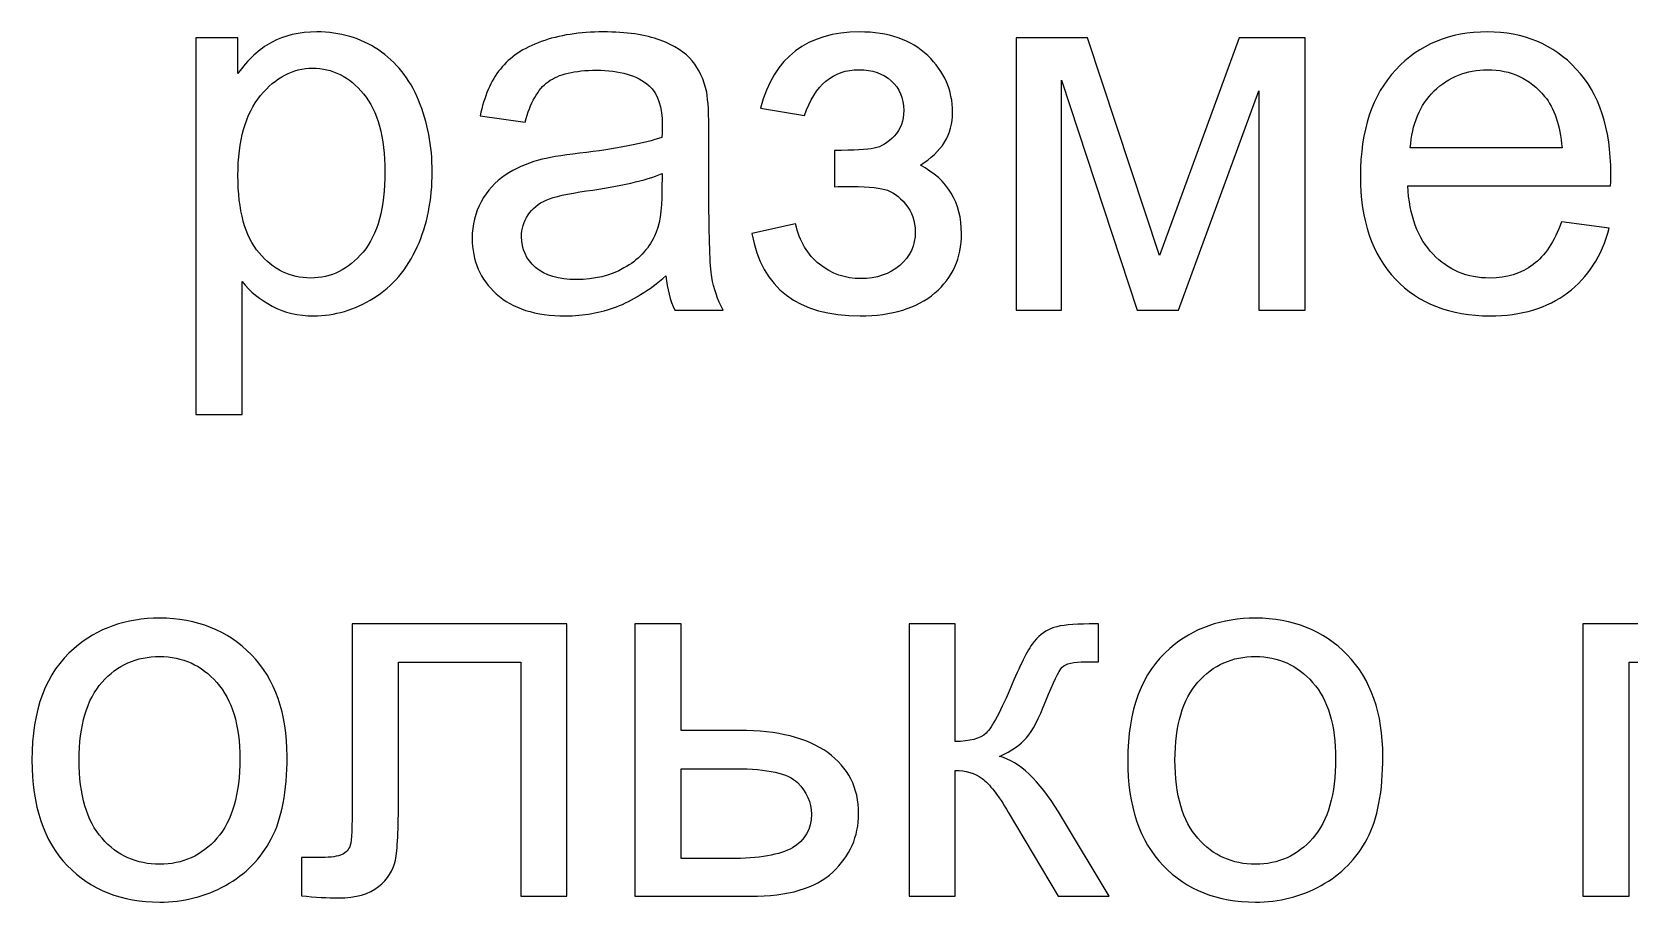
# Model space of a CAD drawing. Header units: centimetres. Extents: x -73.3 to 26.2, y -19.8 to 24.4.
# Drawn here: x -21.221 to -17.097, y 21.884 to 24.132 of the extents above; entities that cross this region are included whole.
import ezdxf

# ---------------------------------------------------------------- set-up
doc = ezdxf.new("R2010")
doc.units = ezdxf.units.CM
doc.header["$MEASUREMENT"] = 0
doc.layers.add('layer 1', color=7, linetype='Continuous')

msp = doc.modelspace()

# ---------------------------------------------------------------- linework, layer by layer
at = {"layer": 'layer 1', "color": 250}
for points, knots in [([(-20.79746, 23.14349), (-20.79746, 23.14349), (-20.79746, 24.11675), (-20.79746, 24.11675), (-20.79746, 24.11675), (-20.79746, 24.11675), (-20.68902, 24.11675), (-20.68902, 24.11675), (-20.68902, 24.11675), (-20.68902, 24.11675), (-20.68902, 24.02435), (-20.68902, 24.02435), (-20.68902, 24.02435), (-20.66349, 24.06004), (-20.63457, 24.08693), (-20.60226, 24.10478), (-20.60226, 24.10478), (-20.57018, 24.12262), (-20.5311, 24.13166), (-20.48524, 24.13166), (-20.48524, 24.13166), (-20.42514, 24.13166), (-20.37228, 24.1163), (-20.32642, 24.08535), (-20.32642, 24.08535), (-20.28056, 24.05462), (-20.24599, 24.01102), (-20.22249, 23.95499), (-20.22249, 23.95499), (-20.19922, 23.89874), (-20.18748, 23.83729), (-20.18748, 23.77019), (-20.18748, 23.77019), (-20.18748, 23.69857), (-20.20035, 23.63396), (-20.22611, 23.57635), (-20.22611, 23.57635), (-20.25186, 23.51897), (-20.28937, 23.47492), (-20.33862, 23.44419), (-20.33862, 23.44419), (-20.38764, 23.41369), (-20.43938, 23.39833), (-20.4936, 23.39833), (-20.4936, 23.39833), (-20.53336, 23.39833), (-20.56905, 23.40669), (-20.60046, 23.42341), (-20.60046, 23.42341), (-20.63208, 23.44012), (-20.65784, 23.46113), (-20.67817, 23.48666), (-20.67817, 23.48666), (-20.67817, 23.48666), (-20.67817, 23.14349), (-20.67817, 23.14349), (-20.67817, 23.14349), (-20.67817, 23.14349), (-20.79746, 23.14349), (-20.79746, 23.14349)], [0, 0, 0, 0, 0.0625, 0.0625, 0.0625, 0.0625, 0.125, 0.125, 0.125, 0.125, 0.1875, 0.1875, 0.1875, 0.1875, 0.25, 0.25, 0.25, 0.25, 0.3125, 0.3125, 0.3125, 0.3125, 0.375, 0.375, 0.375, 0.375, 0.4375, 0.4375, 0.4375, 0.4375, 0.5, 0.5, 0.5, 0.5, 0.5625, 0.5625, 0.5625, 0.5625, 0.625, 0.625, 0.625, 0.625, 0.6875, 0.6875, 0.6875, 0.6875, 0.75, 0.75, 0.75, 0.75, 0.8125, 0.8125, 0.8125, 0.8125, 0.875, 0.875, 0.875, 0.875, 1, 1, 1, 1]), ([(-19.58405, 23.50135), (-19.62833, 23.46362), (-19.67103, 23.43719), (-19.71192, 23.4216), (-19.71192, 23.4216), (-19.75281, 23.40601), (-19.79664, 23.39833), (-19.84363, 23.39833), (-19.84363, 23.39833), (-19.92089, 23.39833), (-19.98031, 23.41708), (-20.02188, 23.45481), (-20.02188, 23.45481), (-20.06345, 23.49231), (-20.08423, 23.54043), (-20.08423, 23.59894), (-20.08423, 23.59894), (-20.08423, 23.63328), (-20.07632, 23.66469), (-20.06074, 23.69315), (-20.06074, 23.69315), (-20.04492, 23.72162), (-20.02436, 23.74421), (-19.99906, 23.76138), (-19.99906, 23.76138), (-19.97353, 23.77855), (-19.94507, 23.79165), (-19.91321, 23.80046), (-19.91321, 23.80046), (-19.88972, 23.80656), (-19.85425, 23.81244), (-19.80703, 23.81831), (-19.80703, 23.81831), (-19.71079, 23.82961), (-19.63962, 23.84339), (-19.59421, 23.8592), (-19.59421, 23.8592), (-19.59376, 23.87547), (-19.59354, 23.88586), (-19.59354, 23.89015), (-19.59354, 23.89015), (-19.59354, 23.9385), (-19.60483, 23.97261), (-19.62742, 23.99249), (-19.62742, 23.99249), (-19.65792, 24.01938), (-19.70333, 24.03271), (-19.76343, 24.03271), (-19.76343, 24.03271), (-19.81968, 24.03271), (-19.86125, 24.02277), (-19.88791, 24.00311), (-19.88791, 24.00311), (-19.91479, 23.98346), (-19.93445, 23.94867), (-19.94733, 23.89851), (-19.94733, 23.89851), (-19.94733, 23.89851), (-20.0639, 23.91478), (-20.0639, 23.91478), (-20.0639, 23.91478), (-20.05328, 23.96471), (-20.03589, 24.00515), (-20.01149, 24.03587), (-20.01149, 24.03587), (-19.98709, 24.0666), (-19.95184, 24.09009), (-19.90576, 24.10681), (-19.90576, 24.10681), (-19.85989, 24.1233), (-19.80635, 24.13166), (-19.74581, 24.13166), (-19.74581, 24.13166), (-19.68571, 24.13166), (-19.63669, 24.12466), (-19.59896, 24.11042), (-19.59896, 24.11042), (-19.56146, 24.09619), (-19.53367, 24.07857), (-19.51605, 24.05711), (-19.51605, 24.05711), (-19.49843, 24.03564), (-19.486, 24.00853), (-19.47877, 23.97578), (-19.47877, 23.97578), (-19.47493, 23.95544), (-19.4729, 23.91885), (-19.4729, 23.86621), (-19.4729, 23.86621), (-19.4729, 23.86621), (-19.4729, 23.70806), (-19.4729, 23.70806), (-19.4729, 23.70806), (-19.4729, 23.59759), (-19.47041, 23.52778), (-19.46544, 23.49819), (-19.46544, 23.49819), (-19.4607, 23.46859), (-19.45076, 23.44035), (-19.4363, 23.41324), (-19.4363, 23.41324), (-19.4363, 23.41324), (-19.561, 23.41324), (-19.561, 23.41324), (-19.561, 23.41324), (-19.57298, 23.43832), (-19.58066, 23.46769), (-19.58405, 23.50135)], [0, 0, 0, 0, 0.0357143, 0.0357143, 0.0357143, 0.0357143, 0.0714286, 0.0714286, 0.0714286, 0.0714286, 0.1071429, 0.1071429, 0.1071429, 0.1071429, 0.1428571, 0.1428571, 0.1428571, 0.1428571, 0.1785714, 0.1785714, 0.1785714, 0.1785714, 0.2142857, 0.2142857, 0.2142857, 0.2142857, 0.25, 0.25, 0.25, 0.25, 0.2857143, 0.2857143, 0.2857143, 0.2857143, 0.3214286, 0.3214286, 0.3214286, 0.3214286, 0.3571429, 0.3571429, 0.3571429, 0.3571429, 0.3928571, 0.3928571, 0.3928571, 0.3928571, 0.4285714, 0.4285714, 0.4285714, 0.4285714, 0.4642857, 0.4642857, 0.4642857, 0.4642857, 0.5, 0.5, 0.5, 0.5, 0.5357143, 0.5357143, 0.5357143, 0.5357143, 0.5714286, 0.5714286, 0.5714286, 0.5714286, 0.6071429, 0.6071429, 0.6071429, 0.6071429, 0.6428571, 0.6428571, 0.6428571, 0.6428571, 0.6785714, 0.6785714, 0.6785714, 0.6785714, 0.7142857, 0.7142857, 0.7142857, 0.7142857, 0.75, 0.75, 0.75, 0.75, 0.7857143, 0.7857143, 0.7857143, 0.7857143, 0.8214286, 0.8214286, 0.8214286, 0.8214286, 0.8571429, 0.8571429, 0.8571429, 0.8571429, 0.8928571, 0.8928571, 0.8928571, 0.8928571, 0.9285714, 0.9285714, 0.9285714, 0.9285714, 1, 1, 1, 1]), ([(-19.14893, 23.73178), (-19.14893, 23.73178), (-19.14893, 23.82532), (-19.14893, 23.82532), (-19.14893, 23.82532), (-19.09878, 23.82577), (-19.06444, 23.8278), (-19.04637, 23.83119), (-19.04637, 23.83119), (-19.02807, 23.8348), (-19.01067, 23.8452), (-18.9944, 23.86282), (-18.9944, 23.86282), (-18.97814, 23.88044), (-18.97001, 23.90235), (-18.97001, 23.92879), (-18.97001, 23.92879), (-18.97001, 23.96064), (-18.98062, 23.98639), (-19.00209, 24.00537), (-19.00209, 24.00537), (-19.02355, 24.02457), (-19.05111, 24.03406), (-19.08522, 24.03406), (-19.08522, 24.03406), (-19.15232, 24.03406), (-19.19931, 23.99475), (-19.2262, 23.91613), (-19.2262, 23.91613), (-19.2262, 23.91613), (-19.34006, 23.93511), (-19.34006, 23.93511), (-19.34006, 23.93511), (-19.30482, 24.06614), (-19.21942, 24.13166), (-19.08432, 24.13166), (-19.08432, 24.13166), (-19.00932, 24.13166), (-18.95058, 24.11133), (-18.90788, 24.07044), (-18.90788, 24.07044), (-18.86518, 24.02955), (-18.84394, 23.98075), (-18.84394, 23.92404), (-18.84394, 23.92404), (-18.84394, 23.86688), (-18.87173, 23.82125), (-18.92708, 23.78759), (-18.92708, 23.78759), (-18.89161, 23.76861), (-18.86518, 23.74444), (-18.84733, 23.71507), (-18.84733, 23.71507), (-18.82971, 23.6857), (-18.8209, 23.65091), (-18.8209, 23.61069), (-18.8209, 23.61069), (-18.8209, 23.54766), (-18.84394, 23.4966), (-18.8898, 23.45729), (-18.8898, 23.45729), (-18.93589, 23.41798), (-19.00005, 23.39833), (-19.08274, 23.39833), (-19.08274, 23.39833), (-19.24314, 23.39833), (-19.33622, 23.46927), (-19.36175, 23.61114), (-19.36175, 23.61114), (-19.36175, 23.61114), (-19.24924, 23.63554), (-19.24924, 23.63554), (-19.24924, 23.63554), (-19.23907, 23.59081), (-19.21852, 23.55602), (-19.18734, 23.5314), (-19.18734, 23.5314), (-19.15616, 23.50677), (-19.12069, 23.49457), (-19.08048, 23.49457), (-19.08048, 23.49457), (-19.04027, 23.49457), (-19.00683, 23.50587), (-18.98017, 23.52868), (-18.98017, 23.52868), (-18.95351, 23.55128), (-18.94018, 23.58019), (-18.94018, 23.61544), (-18.94018, 23.61544), (-18.94018, 23.64277), (-18.94854, 23.66649), (-18.96526, 23.68683), (-18.96526, 23.68683), (-18.98198, 23.70716), (-18.99983, 23.71981), (-19.0188, 23.72478), (-19.0188, 23.72478), (-19.03778, 23.72998), (-19.07212, 23.73246), (-19.12182, 23.73246), (-19.12182, 23.73246), (-19.12589, 23.73246), (-19.13493, 23.73224), (-19.14893, 23.73178)], [0, 0, 0, 0, 0.037037, 0.037037, 0.037037, 0.037037, 0.0740741, 0.0740741, 0.0740741, 0.0740741, 0.1111111, 0.1111111, 0.1111111, 0.1111111, 0.1481481, 0.1481481, 0.1481481, 0.1481481, 0.1851852, 0.1851852, 0.1851852, 0.1851852, 0.2222222, 0.2222222, 0.2222222, 0.2222222, 0.2592593, 0.2592593, 0.2592593, 0.2592593, 0.2962963, 0.2962963, 0.2962963, 0.2962963, 0.3333333, 0.3333333, 0.3333333, 0.3333333, 0.3703704, 0.3703704, 0.3703704, 0.3703704, 0.4074074, 0.4074074, 0.4074074, 0.4074074, 0.4444444, 0.4444444, 0.4444444, 0.4444444, 0.4814815, 0.4814815, 0.4814815, 0.4814815, 0.5185185, 0.5185185, 0.5185185, 0.5185185, 0.5555556, 0.5555556, 0.5555556, 0.5555556, 0.5925926, 0.5925926, 0.5925926, 0.5925926, 0.6296296, 0.6296296, 0.6296296, 0.6296296, 0.6666667, 0.6666667, 0.6666667, 0.6666667, 0.7037037, 0.7037037, 0.7037037, 0.7037037, 0.7407407, 0.7407407, 0.7407407, 0.7407407, 0.7777778, 0.7777778, 0.7777778, 0.7777778, 0.8148148, 0.8148148, 0.8148148, 0.8148148, 0.8518519, 0.8518519, 0.8518519, 0.8518519, 0.8888889, 0.8888889, 0.8888889, 0.8888889, 0.9259259, 0.9259259, 0.9259259, 0.9259259, 1, 1, 1, 1]), ([(-17.27156, 23.64097), (-17.27156, 23.64097), (-17.1482, 23.6247), (-17.1482, 23.6247), (-17.1482, 23.6247), (-17.16741, 23.55308), (-17.20333, 23.49728), (-17.25574, 23.45775), (-17.25574, 23.45775), (-17.30815, 23.41821), (-17.37503, 23.39833), (-17.45658, 23.39833), (-17.45658, 23.39833), (-17.55915, 23.39833), (-17.64048, 23.42996), (-17.70057, 23.49322), (-17.70057, 23.49322), (-17.76067, 23.55625), (-17.79072, 23.64503), (-17.79072, 23.75912), (-17.79072, 23.75912), (-17.79072, 23.87705), (-17.76044, 23.96877), (-17.69967, 24.03384), (-17.69967, 24.03384), (-17.6389, 24.09913), (-17.56005, 24.13166), (-17.46313, 24.13166), (-17.46313, 24.13166), (-17.36938, 24.13166), (-17.29279, 24.09981), (-17.23338, 24.03587), (-17.23338, 24.03587), (-17.17396, 23.97194), (-17.14414, 23.88202), (-17.14414, 23.76612), (-17.14414, 23.76612), (-17.14414, 23.75912), (-17.14436, 23.7485), (-17.14482, 23.7345), (-17.14482, 23.7345), (-17.14482, 23.7345), (-17.66872, 23.7345), (-17.66872, 23.7345), (-17.66872, 23.7345), (-17.6642, 23.65746), (-17.64251, 23.59827), (-17.6032, 23.55738), (-17.6032, 23.55738), (-17.56412, 23.51648), (-17.5151, 23.49593), (-17.45658, 23.49593), (-17.45658, 23.49593), (-17.41298, 23.49593), (-17.3757, 23.50745), (-17.34498, 23.53049), (-17.34498, 23.53049), (-17.31403, 23.55354), (-17.28963, 23.59036), (-17.27156, 23.64097)], [0, 0, 0, 0, 0.0625, 0.0625, 0.0625, 0.0625, 0.125, 0.125, 0.125, 0.125, 0.1875, 0.1875, 0.1875, 0.1875, 0.25, 0.25, 0.25, 0.25, 0.3125, 0.3125, 0.3125, 0.3125, 0.375, 0.375, 0.375, 0.375, 0.4375, 0.4375, 0.4375, 0.4375, 0.5, 0.5, 0.5, 0.5, 0.5625, 0.5625, 0.5625, 0.5625, 0.625, 0.625, 0.625, 0.625, 0.6875, 0.6875, 0.6875, 0.6875, 0.75, 0.75, 0.75, 0.75, 0.8125, 0.8125, 0.8125, 0.8125, 0.875, 0.875, 0.875, 0.875, 1, 1, 1, 1]), ([(-18.67925, 24.11675), (-18.67925, 24.11675), (-18.4958, 24.11675), (-18.4958, 24.11675), (-18.4958, 24.11675), (-18.4958, 24.11675), (-18.30987, 23.55376), (-18.30987, 23.55376), (-18.30987, 23.55376), (-18.30987, 23.55376), (-18.10406, 24.11675), (-18.10406, 24.11675), (-18.10406, 24.11675), (-18.10406, 24.11675), (-17.93372, 24.11675), (-17.93372, 24.11675), (-17.93372, 24.11675), (-17.93372, 24.11675), (-17.93372, 23.41324), (-17.93372, 23.41324), (-17.93372, 23.41324), (-17.93372, 23.41324), (-18.053, 23.41324), (-18.053, 23.41324), (-18.053, 23.41324), (-18.053, 23.41324), (-18.053, 23.97962), (-18.053, 23.97962), (-18.053, 23.97962), (-18.053, 23.97962), (-18.26017, 23.41324), (-18.26017, 23.41324), (-18.26017, 23.41324), (-18.26017, 23.41324), (-18.3668, 23.41324), (-18.3668, 23.41324), (-18.3668, 23.41324), (-18.3668, 23.41324), (-18.56268, 24.00673), (-18.56268, 24.00673), (-18.56268, 24.00673), (-18.56268, 24.00673), (-18.56268, 23.41324), (-18.56268, 23.41324), (-18.56268, 23.41324), (-18.56268, 23.41324), (-18.67925, 23.41324), (-18.67925, 23.41324), (-18.67925, 23.41324), (-18.67925, 23.41324), (-18.67925, 24.11675), (-18.67925, 24.11675)], [0, 0, 0, 0, 0.0714286, 0.0714286, 0.0714286, 0.0714286, 0.1428571, 0.1428571, 0.1428571, 0.1428571, 0.2142857, 0.2142857, 0.2142857, 0.2142857, 0.2857143, 0.2857143, 0.2857143, 0.2857143, 0.3571429, 0.3571429, 0.3571429, 0.3571429, 0.4285714, 0.4285714, 0.4285714, 0.4285714, 0.5, 0.5, 0.5, 0.5, 0.5714286, 0.5714286, 0.5714286, 0.5714286, 0.6428571, 0.6428571, 0.6428571, 0.6428571, 0.7142857, 0.7142857, 0.7142857, 0.7142857, 0.7857143, 0.7857143, 0.7857143, 0.7857143, 0.8571429, 0.8571429, 0.8571429, 0.8571429, 1, 1, 1, 1]), ([(-20.68902, 23.7607), (-20.68902, 23.67056), (-20.67072, 23.60392), (-20.63434, 23.56076), (-20.63434, 23.56076), (-20.59774, 23.51761), (-20.55346, 23.49593), (-20.5015, 23.49593), (-20.5015, 23.49593), (-20.44864, 23.49593), (-20.40345, 23.51829), (-20.36595, 23.56302), (-20.36595, 23.56302), (-20.32822, 23.60776), (-20.30947, 23.67689), (-20.30947, 23.77064), (-20.30947, 23.77064), (-20.30947, 23.86011), (-20.32777, 23.92698), (-20.3646, 23.97148), (-20.3646, 23.97148), (-20.40142, 24.01599), (-20.44525, 24.03813), (-20.49631, 24.03813), (-20.49631, 24.03813), (-20.54691, 24.03813), (-20.59164, 24.01441), (-20.6305, 23.96719), (-20.6305, 23.96719), (-20.66959, 23.91975), (-20.68902, 23.85107), (-20.68902, 23.7607)], [0, 0, 0, 0, 0.1111111, 0.1111111, 0.1111111, 0.1111111, 0.2222222, 0.2222222, 0.2222222, 0.2222222, 0.3333333, 0.3333333, 0.3333333, 0.3333333, 0.4444444, 0.4444444, 0.4444444, 0.4444444, 0.5555556, 0.5555556, 0.5555556, 0.5555556, 0.6666667, 0.6666667, 0.6666667, 0.6666667, 0.7777778, 0.7777778, 0.7777778, 0.7777778, 1, 1, 1, 1]), ([(-17.66194, 23.83209), (-17.66194, 23.83209), (-17.2702, 23.83209), (-17.2702, 23.83209), (-17.2702, 23.83209), (-17.2754, 23.89128), (-17.29053, 23.93556), (-17.31516, 23.96516), (-17.31516, 23.96516), (-17.35289, 24.01102), (-17.40214, 24.03406), (-17.46246, 24.03406), (-17.46246, 24.03406), (-17.51713, 24.03406), (-17.56299, 24.01576), (-17.60027, 23.97917), (-17.60027, 23.97917), (-17.63732, 23.94257), (-17.65788, 23.89354), (-17.66194, 23.83209)], [0, 0, 0, 0, 0.1666667, 0.1666667, 0.1666667, 0.1666667, 0.3333333, 0.3333333, 0.3333333, 0.3333333, 0.5, 0.5, 0.5, 0.5, 0.6666667, 0.6666667, 0.6666667, 0.6666667, 1, 1, 1, 1]), ([(-19.59354, 23.76567), (-19.63691, 23.74805), (-19.70198, 23.73314), (-19.78873, 23.72094), (-19.78873, 23.72094), (-19.83798, 23.71394), (-19.87277, 23.70603), (-19.8931, 23.69722), (-19.8931, 23.69722), (-19.91344, 23.68841), (-19.92903, 23.67553), (-19.9401, 23.65881), (-19.9401, 23.65881), (-19.95117, 23.64187), (-19.95681, 23.62312), (-19.95681, 23.60233), (-19.95681, 23.60233), (-19.95681, 23.57093), (-19.94484, 23.5445), (-19.92067, 23.52349), (-19.92067, 23.52349), (-19.89649, 23.50248), (-19.86125, 23.49186), (-19.81494, 23.49186), (-19.81494, 23.49186), (-19.76908, 23.49186), (-19.72818, 23.5018), (-19.69226, 23.52191), (-19.69226, 23.52191), (-19.65657, 23.54179), (-19.63014, 23.56912), (-19.61342, 23.60369), (-19.61342, 23.60369), (-19.60054, 23.63057), (-19.59421, 23.67011), (-19.59421, 23.7223), (-19.59421, 23.7223), (-19.59421, 23.7223), (-19.59354, 23.76567), (-19.59354, 23.76567)], [0, 0, 0, 0, 0.0909091, 0.0909091, 0.0909091, 0.0909091, 0.1818182, 0.1818182, 0.1818182, 0.1818182, 0.2727273, 0.2727273, 0.2727273, 0.2727273, 0.3636364, 0.3636364, 0.3636364, 0.3636364, 0.4545455, 0.4545455, 0.4545455, 0.4545455, 0.5454545, 0.5454545, 0.5454545, 0.5454545, 0.6363636, 0.6363636, 0.6363636, 0.6363636, 0.7272727, 0.7272727, 0.7272727, 0.7272727, 0.8181818, 0.8181818, 0.8181818, 0.8181818, 1, 1, 1, 1]), ([(-21.22095, 22.25066), (-21.22095, 22.38057), (-21.1848, 22.47681), (-21.11228, 22.53939), (-21.11228, 22.53939), (-21.05196, 22.59135), (-20.97809, 22.61733), (-20.89111, 22.61733), (-20.89111, 22.61733), (-20.79464, 22.61733), (-20.71557, 22.5857), (-20.65412, 22.52244), (-20.65412, 22.52244), (-20.5929, 22.45941), (-20.56217, 22.37198), (-20.56217, 22.26061), (-20.56217, 22.26061), (-20.56217, 22.17024), (-20.57573, 22.0993), (-20.60284, 22.04756), (-20.60284, 22.04756), (-20.62995, 21.99583), (-20.66948, 21.95562), (-20.72144, 21.92692), (-20.72144, 21.92692), (-20.77318, 21.89823), (-20.82988, 21.884), (-20.89111, 21.884), (-20.89111, 21.884), (-20.98961, 21.884), (-21.06913, 21.9154), (-21.1299, 21.97843), (-21.1299, 21.97843), (-21.19068, 22.04146), (-21.22095, 22.13228), (-21.22095, 22.25066)], [0, 0, 0, 0, 0.1, 0.1, 0.1, 0.1, 0.2, 0.2, 0.2, 0.2, 0.3, 0.3, 0.3, 0.3, 0.4, 0.4, 0.4, 0.4, 0.5, 0.5, 0.5, 0.5, 0.6, 0.6, 0.6, 0.6, 0.7, 0.7, 0.7, 0.7, 0.8, 0.8, 0.8, 0.8, 1, 1, 1, 1]), ([(-20.39386, 22.60242), (-20.39386, 22.60242), (-19.83946, 22.60242), (-19.83946, 22.60242), (-19.83946, 22.60242), (-19.83946, 22.60242), (-19.83946, 21.89959), (-19.83946, 21.89959), (-19.83946, 21.89959), (-19.83946, 21.89959), (-19.95874, 21.89959), (-19.95874, 21.89959), (-19.95874, 21.89959), (-19.95874, 21.89959), (-19.95874, 22.50347), (-19.95874, 22.50347), (-19.95874, 22.50347), (-19.95874, 22.50347), (-20.27457, 22.50347), (-20.27457, 22.50347), (-20.27457, 22.50347), (-20.27457, 22.50347), (-20.27457, 22.15352), (-20.27457, 22.15352), (-20.27457, 22.15352), (-20.27457, 22.07196), (-20.27729, 22.01819), (-20.28248, 21.99199), (-20.28248, 21.99199), (-20.2879, 21.96601), (-20.30236, 21.94342), (-20.32608, 21.92399), (-20.32608, 21.92399), (-20.35003, 21.90456), (-20.38437, 21.89484), (-20.42933, 21.89484), (-20.42933, 21.89484), (-20.45712, 21.89484), (-20.4892, 21.89665), (-20.52534, 21.90004), (-20.52534, 21.90004), (-20.52534, 21.90004), (-20.52534, 21.99922), (-20.52534, 21.99922), (-20.52534, 21.99922), (-20.52534, 21.99922), (-20.47316, 21.99922), (-20.47316, 21.99922), (-20.47316, 21.99922), (-20.44853, 21.99922), (-20.43091, 22.0017), (-20.42029, 22.0069), (-20.42029, 22.0069), (-20.40967, 22.01187), (-20.40267, 22.02), (-20.39906, 22.03107), (-20.39906, 22.03107), (-20.39567, 22.04214), (-20.39386, 22.07806), (-20.39386, 22.13884), (-20.39386, 22.13884), (-20.39386, 22.13884), (-20.39386, 22.60242), (-20.39386, 22.60242)], [0, 0, 0, 0, 0.0588235, 0.0588235, 0.0588235, 0.0588235, 0.1176471, 0.1176471, 0.1176471, 0.1176471, 0.1764706, 0.1764706, 0.1764706, 0.1764706, 0.2352941, 0.2352941, 0.2352941, 0.2352941, 0.2941176, 0.2941176, 0.2941176, 0.2941176, 0.3529412, 0.3529412, 0.3529412, 0.3529412, 0.4117647, 0.4117647, 0.4117647, 0.4117647, 0.4705882, 0.4705882, 0.4705882, 0.4705882, 0.5294118, 0.5294118, 0.5294118, 0.5294118, 0.5882353, 0.5882353, 0.5882353, 0.5882353, 0.6470588, 0.6470588, 0.6470588, 0.6470588, 0.7058824, 0.7058824, 0.7058824, 0.7058824, 0.7647059, 0.7647059, 0.7647059, 0.7647059, 0.8235294, 0.8235294, 0.8235294, 0.8235294, 0.8823529, 0.8823529, 0.8823529, 0.8823529, 1, 1, 1, 1]), ([(-19.66392, 22.60242), (-19.66392, 22.60242), (-19.54463, 22.60242), (-19.54463, 22.60242), (-19.54463, 22.60242), (-19.54463, 22.60242), (-19.54463, 22.32725), (-19.54463, 22.32725), (-19.54463, 22.32725), (-19.54463, 22.32725), (-19.39372, 22.32725), (-19.39372, 22.32725), (-19.39372, 22.32725), (-19.29522, 22.32725), (-19.21954, 22.30827), (-19.16622, 22.27009), (-19.16622, 22.27009), (-19.11313, 22.23191), (-19.08647, 22.17927), (-19.08647, 22.11218), (-19.08647, 22.11218), (-19.08647, 22.05344), (-19.10861, 22.00328), (-19.15312, 21.96149), (-19.15312, 21.96149), (-19.1974, 21.91969), (-19.26833, 21.89891), (-19.36593, 21.89891), (-19.36593, 21.89891), (-19.36593, 21.89891), (-19.66392, 21.89891), (-19.66392, 21.89891), (-19.66392, 21.89891), (-19.66392, 21.89891), (-19.66392, 22.60242), (-19.66392, 22.60242)], [0, 0, 0, 0, 0.1, 0.1, 0.1, 0.1, 0.2, 0.2, 0.2, 0.2, 0.3, 0.3, 0.3, 0.3, 0.4, 0.4, 0.4, 0.4, 0.5, 0.5, 0.5, 0.5, 0.6, 0.6, 0.6, 0.6, 0.7, 0.7, 0.7, 0.7, 0.8, 0.8, 0.8, 0.8, 1, 1, 1, 1]), ([(-18.95634, 22.60242), (-18.95634, 22.60242), (-18.83706, 22.60242), (-18.83706, 22.60242), (-18.83706, 22.60242), (-18.83706, 22.60242), (-18.83706, 22.29879), (-18.83706, 22.29879), (-18.83706, 22.29879), (-18.7991, 22.29879), (-18.77244, 22.30601), (-18.75708, 22.3207), (-18.75708, 22.3207), (-18.74195, 22.33516), (-18.71958, 22.37741), (-18.68976, 22.44767), (-18.68976, 22.44767), (-18.66626, 22.50324), (-18.64729, 22.53984), (-18.63283, 22.55746), (-18.63283, 22.55746), (-18.61814, 22.57508), (-18.60142, 22.58706), (-18.58245, 22.59316), (-18.58245, 22.59316), (-18.56324, 22.59926), (-18.53274, 22.60242), (-18.49095, 22.60242), (-18.49095, 22.60242), (-18.49095, 22.60242), (-18.467, 22.60242), (-18.467, 22.60242), (-18.467, 22.60242), (-18.467, 22.60242), (-18.467, 22.50415), (-18.467, 22.50415), (-18.467, 22.50415), (-18.467, 22.50415), (-18.50021, 22.50482), (-18.50021, 22.50482), (-18.50021, 22.50482), (-18.53162, 22.50482), (-18.55172, 22.50008), (-18.56053, 22.49082), (-18.56053, 22.49082), (-18.5698, 22.4811), (-18.58403, 22.45218), (-18.60301, 22.40406), (-18.60301, 22.40406), (-18.62108, 22.35798), (-18.63757, 22.32612), (-18.65271, 22.3085), (-18.65271, 22.3085), (-18.66762, 22.29088), (-18.69089, 22.27484), (-18.72229, 22.26015), (-18.72229, 22.26015), (-18.67101, 22.24637), (-18.6204, 22.1987), (-18.5707, 22.11692), (-18.5707, 22.11692), (-18.5707, 22.11692), (-18.43989, 21.89891), (-18.43989, 21.89891), (-18.43989, 21.89891), (-18.43989, 21.89891), (-18.57093, 21.89891), (-18.57093, 21.89891), (-18.57093, 21.89891), (-18.57093, 21.89891), (-18.69992, 22.11624), (-18.69992, 22.11624), (-18.69992, 22.11624), (-18.72591, 22.1603), (-18.7485, 22.18922), (-18.7677, 22.20322), (-18.7677, 22.20322), (-18.78713, 22.21723), (-18.81017, 22.22423), (-18.83706, 22.22423), (-18.83706, 22.22423), (-18.83706, 22.22423), (-18.83706, 21.89891), (-18.83706, 21.89891), (-18.83706, 21.89891), (-18.83706, 21.89891), (-18.95634, 21.89891), (-18.95634, 21.89891), (-18.95634, 21.89891), (-18.95634, 21.89891), (-18.95634, 22.60242), (-18.95634, 22.60242)], [0, 0, 0, 0, 0.0416667, 0.0416667, 0.0416667, 0.0416667, 0.0833333, 0.0833333, 0.0833333, 0.0833333, 0.125, 0.125, 0.125, 0.125, 0.1666667, 0.1666667, 0.1666667, 0.1666667, 0.2083333, 0.2083333, 0.2083333, 0.2083333, 0.25, 0.25, 0.25, 0.25, 0.2916667, 0.2916667, 0.2916667, 0.2916667, 0.3333333, 0.3333333, 0.3333333, 0.3333333, 0.375, 0.375, 0.375, 0.375, 0.4166667, 0.4166667, 0.4166667, 0.4166667, 0.4583333, 0.4583333, 0.4583333, 0.4583333, 0.5, 0.5, 0.5, 0.5, 0.5416667, 0.5416667, 0.5416667, 0.5416667, 0.5833333, 0.5833333, 0.5833333, 0.5833333, 0.625, 0.625, 0.625, 0.625, 0.6666667, 0.6666667, 0.6666667, 0.6666667, 0.7083333, 0.7083333, 0.7083333, 0.7083333, 0.75, 0.75, 0.75, 0.75, 0.7916667, 0.7916667, 0.7916667, 0.7916667, 0.8333333, 0.8333333, 0.8333333, 0.8333333, 0.875, 0.875, 0.875, 0.875, 0.9166667, 0.9166667, 0.9166667, 0.9166667, 1, 1, 1, 1]), ([(-18.39154, 22.25066), (-18.39154, 22.38057), (-18.35539, 22.47681), (-18.28287, 22.53939), (-18.28287, 22.53939), (-18.22255, 22.59135), (-18.14868, 22.61733), (-18.0617, 22.61733), (-18.0617, 22.61733), (-17.96523, 22.61733), (-17.88616, 22.5857), (-17.82471, 22.52244), (-17.82471, 22.52244), (-17.76349, 22.45941), (-17.73276, 22.37198), (-17.73276, 22.26061), (-17.73276, 22.26061), (-17.73276, 22.17024), (-17.74632, 22.0993), (-17.77343, 22.04756), (-17.77343, 22.04756), (-17.80054, 21.99583), (-17.84007, 21.95562), (-17.89203, 21.92692), (-17.89203, 21.92692), (-17.94377, 21.89823), (-18.00047, 21.884), (-18.0617, 21.884), (-18.0617, 21.884), (-18.1602, 21.884), (-18.23972, 21.9154), (-18.30049, 21.97843), (-18.30049, 21.97843), (-18.36127, 22.04146), (-18.39154, 22.13228), (-18.39154, 22.25066)], [0, 0, 0, 0, 0.1, 0.1, 0.1, 0.1, 0.2, 0.2, 0.2, 0.2, 0.3, 0.3, 0.3, 0.3, 0.4, 0.4, 0.4, 0.4, 0.5, 0.5, 0.5, 0.5, 0.6, 0.6, 0.6, 0.6, 0.7, 0.7, 0.7, 0.7, 0.8, 0.8, 0.8, 0.8, 1, 1, 1, 1]), ([(-17.21631, 22.60242), (-17.21631, 22.60242), (-16.66055, 22.60242), (-16.66055, 22.60242), (-16.66055, 22.60242), (-16.66055, 22.60242), (-16.66055, 21.89891), (-16.66055, 21.89891), (-16.66055, 21.89891), (-16.66055, 21.89891), (-16.77983, 21.89891), (-16.77983, 21.89891), (-16.77983, 21.89891), (-16.77983, 21.89891), (-16.77983, 22.50347), (-16.77983, 22.50347), (-16.77983, 22.50347), (-16.77983, 22.50347), (-17.09702, 22.50347), (-17.09702, 22.50347), (-17.09702, 22.50347), (-17.09702, 22.50347), (-17.09702, 21.89891), (-17.09702, 21.89891), (-17.09702, 21.89891), (-17.09702, 21.89891), (-17.21631, 21.89891), (-17.21631, 21.89891), (-17.21631, 21.89891), (-17.21631, 21.89891), (-17.21631, 22.60242), (-17.21631, 22.60242)], [0, 0, 0, 0, 0.1111111, 0.1111111, 0.1111111, 0.1111111, 0.2222222, 0.2222222, 0.2222222, 0.2222222, 0.3333333, 0.3333333, 0.3333333, 0.3333333, 0.4444444, 0.4444444, 0.4444444, 0.4444444, 0.5555556, 0.5555556, 0.5555556, 0.5555556, 0.6666667, 0.6666667, 0.6666667, 0.6666667, 0.7777778, 0.7777778, 0.7777778, 0.7777778, 1, 1, 1, 1]), ([(-21.09895, 22.25044), (-21.09895, 22.16052), (-21.0793, 22.0932), (-21.03999, 22.04869), (-21.03999, 22.04869), (-21.00045, 22.00396), (-20.95098, 21.9816), (-20.89111, 21.9816), (-20.89111, 21.9816), (-20.83192, 21.9816), (-20.78267, 22.00396), (-20.74313, 22.04892), (-20.74313, 22.04892), (-20.70382, 22.09388), (-20.68417, 22.16233), (-20.68417, 22.25428), (-20.68417, 22.25428), (-20.68417, 22.34103), (-20.70405, 22.40677), (-20.74358, 22.45128), (-20.74358, 22.45128), (-20.78312, 22.49601), (-20.83237, 22.51838), (-20.89111, 22.51838), (-20.89111, 22.51838), (-20.95098, 22.51838), (-21.00045, 22.49624), (-21.03999, 22.45173), (-21.03999, 22.45173), (-21.0793, 22.40723), (-21.09895, 22.34013), (-21.09895, 22.25044)], [0, 0, 0, 0, 0.1111111, 0.1111111, 0.1111111, 0.1111111, 0.2222222, 0.2222222, 0.2222222, 0.2222222, 0.3333333, 0.3333333, 0.3333333, 0.3333333, 0.4444444, 0.4444444, 0.4444444, 0.4444444, 0.5555556, 0.5555556, 0.5555556, 0.5555556, 0.6666667, 0.6666667, 0.6666667, 0.6666667, 0.7777778, 0.7777778, 0.7777778, 0.7777778, 1, 1, 1, 1]), ([(-18.26954, 22.25044), (-18.26954, 22.16052), (-18.24989, 22.0932), (-18.21058, 22.04869), (-18.21058, 22.04869), (-18.17104, 22.00396), (-18.12157, 21.9816), (-18.0617, 21.9816), (-18.0617, 21.9816), (-18.00251, 21.9816), (-17.95326, 22.00396), (-17.91372, 22.04892), (-17.91372, 22.04892), (-17.87441, 22.09388), (-17.85476, 22.16233), (-17.85476, 22.25428), (-17.85476, 22.25428), (-17.85476, 22.34103), (-17.87464, 22.40677), (-17.91417, 22.45128), (-17.91417, 22.45128), (-17.95371, 22.49601), (-18.00296, 22.51838), (-18.0617, 22.51838), (-18.0617, 22.51838), (-18.12157, 22.51838), (-18.17104, 22.49624), (-18.21058, 22.45173), (-18.21058, 22.45173), (-18.24989, 22.40723), (-18.26954, 22.34013), (-18.26954, 22.25044)], [0, 0, 0, 0, 0.1111111, 0.1111111, 0.1111111, 0.1111111, 0.2222222, 0.2222222, 0.2222222, 0.2222222, 0.3333333, 0.3333333, 0.3333333, 0.3333333, 0.4444444, 0.4444444, 0.4444444, 0.4444444, 0.5555556, 0.5555556, 0.5555556, 0.5555556, 0.6666667, 0.6666667, 0.6666667, 0.6666667, 0.7777778, 0.7777778, 0.7777778, 0.7777778, 1, 1, 1, 1]), ([(-19.54463, 21.99651), (-19.54463, 21.99651), (-19.41902, 21.99651), (-19.41902, 21.99651), (-19.41902, 21.99651), (-19.34334, 21.99651), (-19.28934, 22.00577), (-19.25704, 22.02429), (-19.25704, 22.02429), (-19.22473, 22.04282), (-19.20847, 22.07174), (-19.20847, 22.11105), (-19.20847, 22.11105), (-19.20847, 22.14155), (-19.22044, 22.16866), (-19.24439, 22.1926), (-19.24439, 22.1926), (-19.26833, 22.21633), (-19.3212, 22.2283), (-19.40321, 22.2283), (-19.40321, 22.2283), (-19.40321, 22.2283), (-19.54463, 22.2283), (-19.54463, 22.2283), (-19.54463, 22.2283), (-19.54463, 22.2283), (-19.54463, 21.99651), (-19.54463, 21.99651)], [0, 0, 0, 0, 0.125, 0.125, 0.125, 0.125, 0.25, 0.25, 0.25, 0.25, 0.375, 0.375, 0.375, 0.375, 0.5, 0.5, 0.5, 0.5, 0.625, 0.625, 0.625, 0.625, 0.75, 0.75, 0.75, 0.75, 1, 1, 1, 1])]:
    msp.add_open_spline(points, degree=3, knots=knots, dxfattribs=at)

doc.saveas('drawing.dxf')
